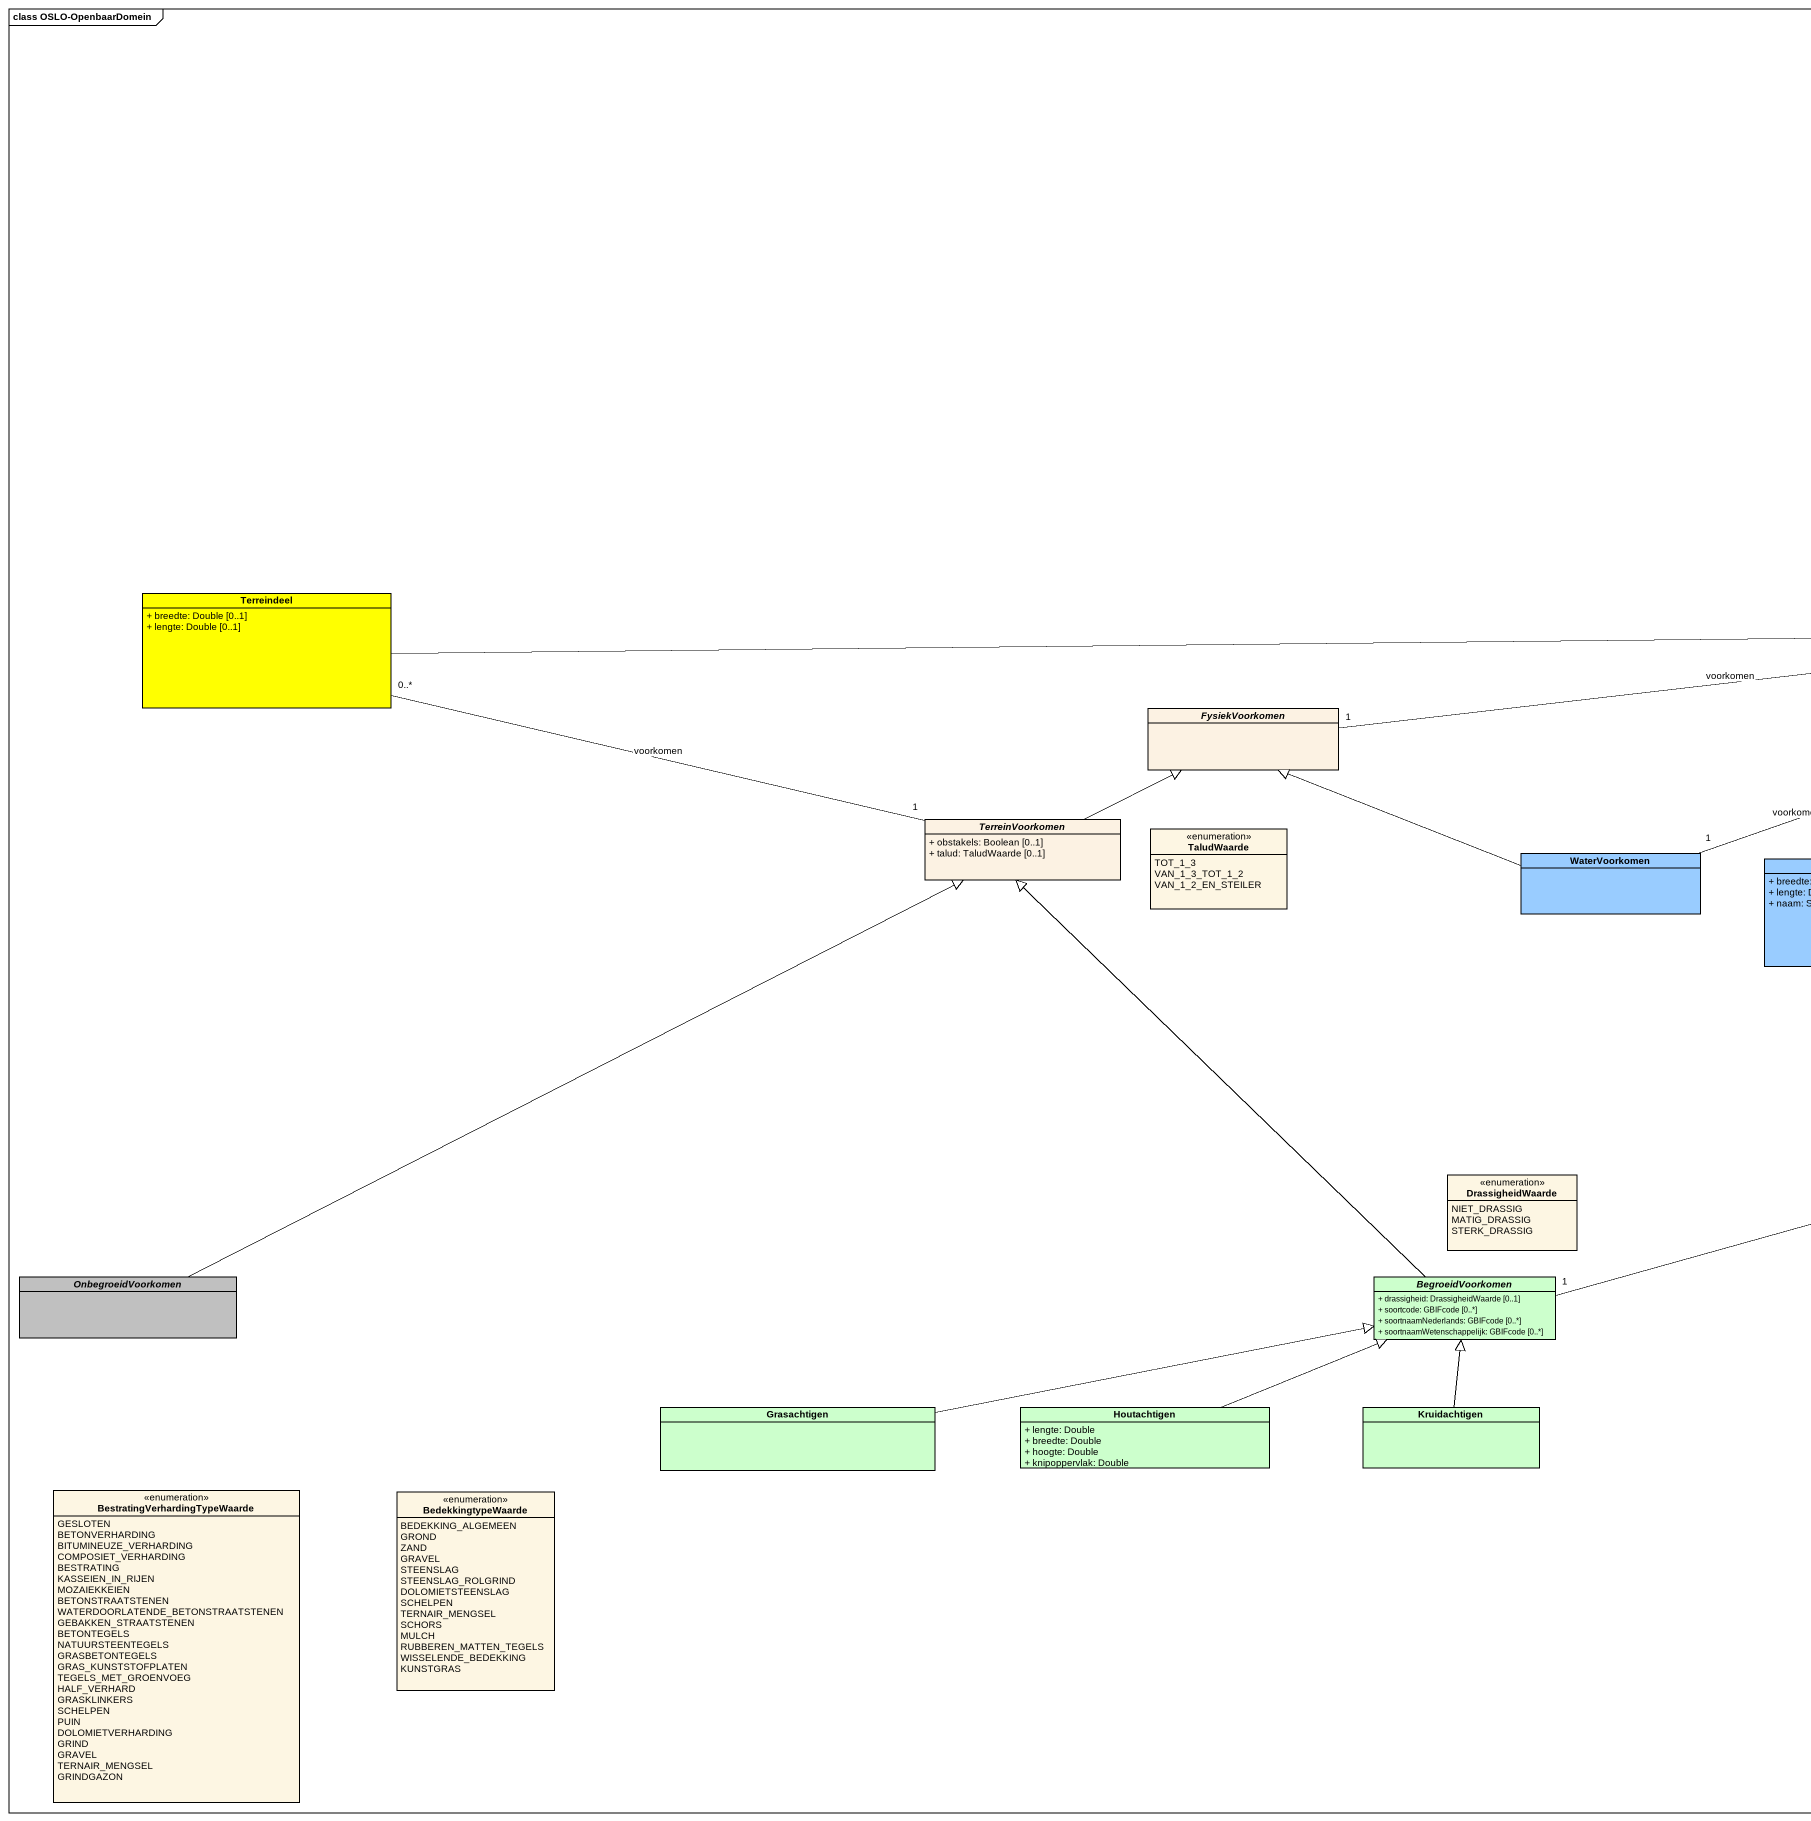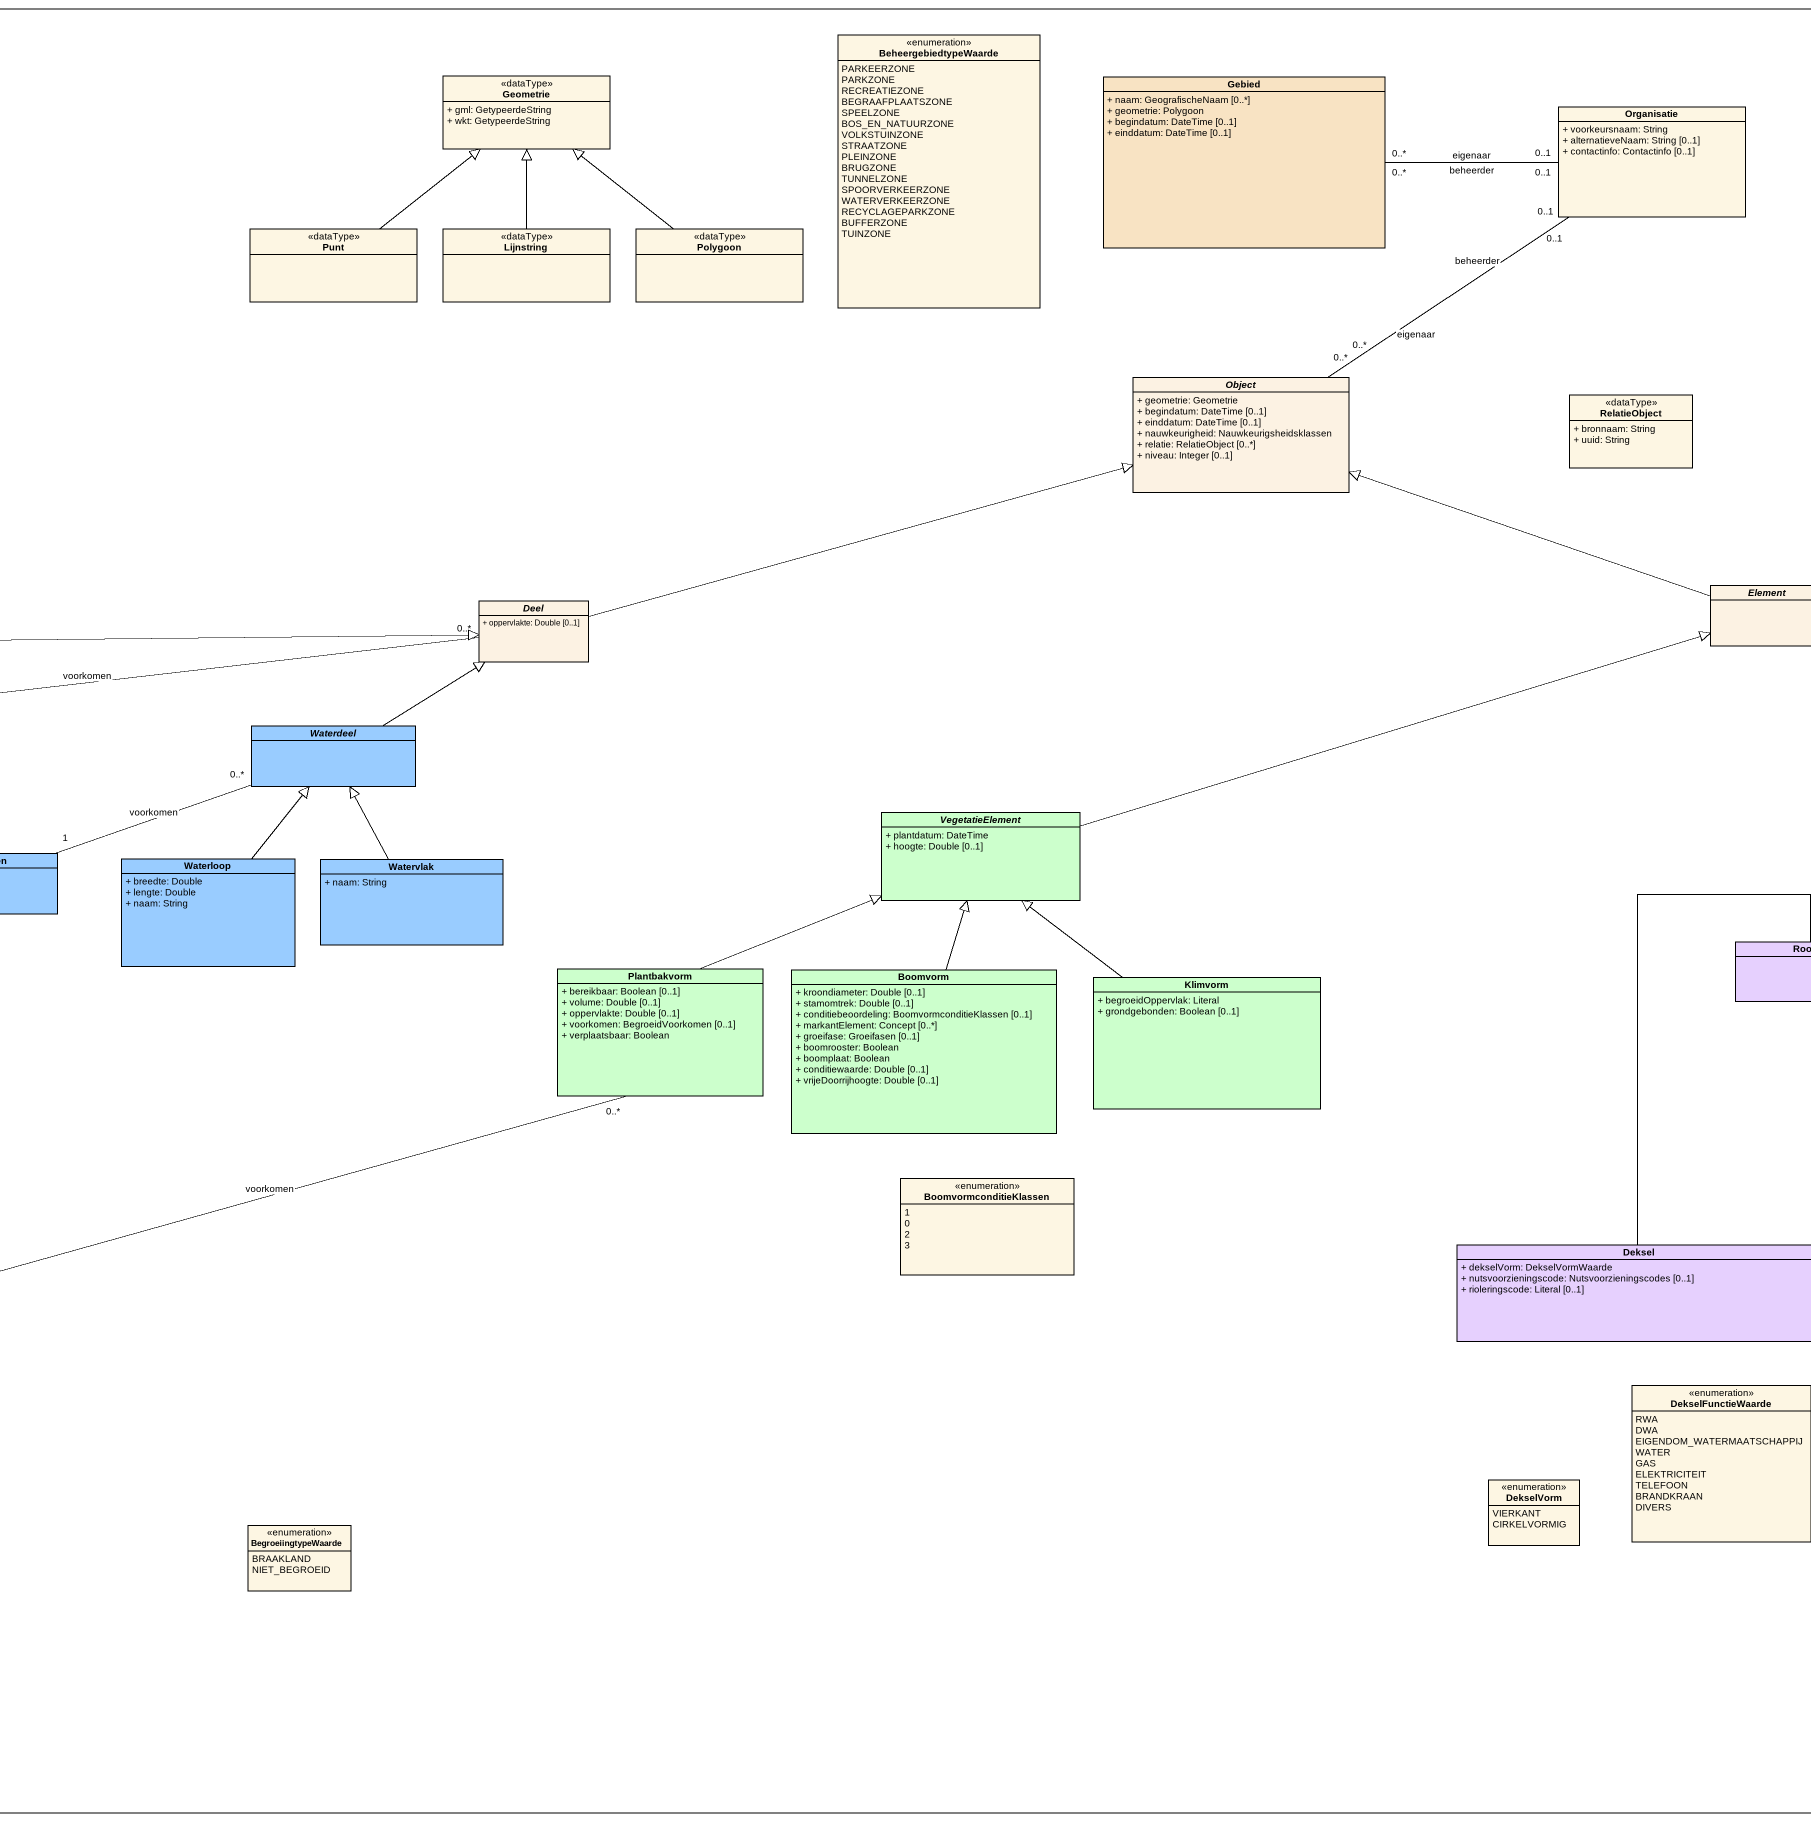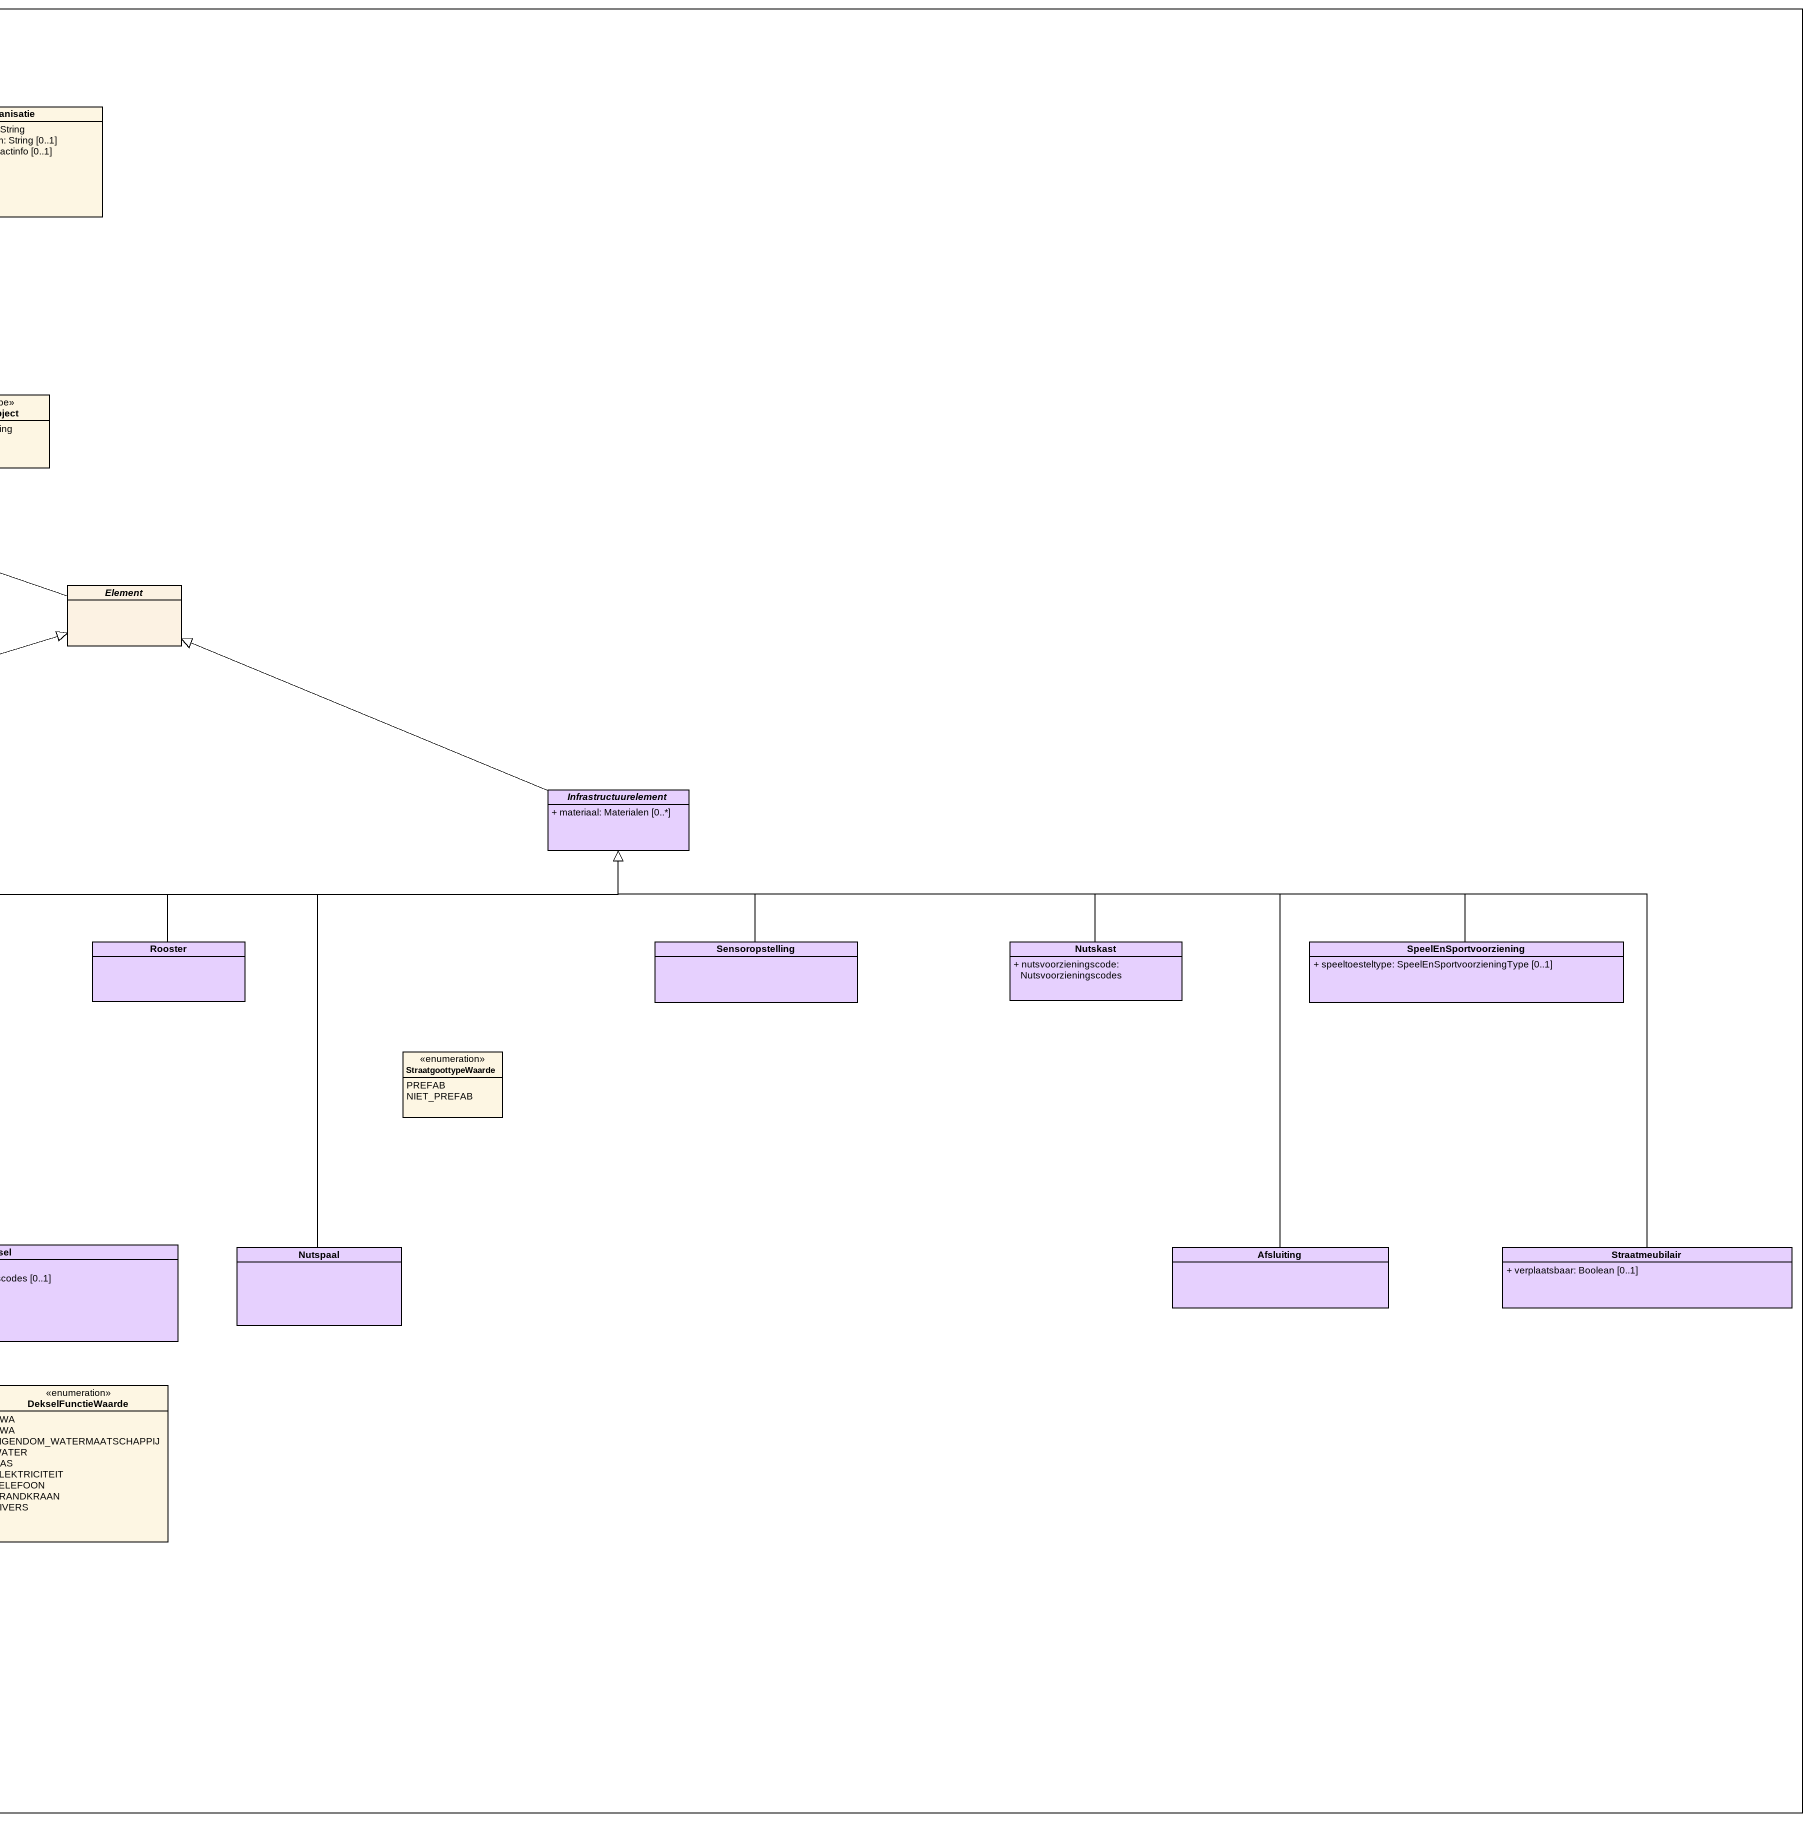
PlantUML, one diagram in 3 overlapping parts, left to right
@startuml
mainframe class OSLO-OpenbaarDomein
hide circle
hide empty members
skinparam classAttributeIconSize 0
enum BeheergebiedtypeWaarde {
  PARKEERZONE
  PARKZONE
  RECREATIEZONE
  BEGRAAFPLAATSZONE
  SPEELZONE
  BOS_EN_NATUURZONE
  VOLKSTUINZONE
  STRAATZONE
  PLEINZONE
  BRUGZONE
  TUNNELZONE
  SPOORVERKEERZONE
  WATERVERKEERZONE
  RECYCLAGEPARKZONE
  BUFFERZONE
  TUINZONE
}
class Geometrie <<dataType>> {
  + gml: GetypeerdeString
  + wkt: GetypeerdeString
}
class Gebied #F8E3C3 {
  + naam: GeografischeNaam [0..*]
  + geometrie: Polygoon
  + begindatum: DateTime [0..1]
  + einddatum: DateTime [0..1]
}
class Organisatie {
  + voorkeursnaam: String
  + alternatieveNaam: String [0..1]
  + contactinfo: Contactinfo [0..1]
}
class Punt <<dataType>>
class Lijnstring <<dataType>>
class Polygoon <<dataType>>
abstract class "Object" as Object_ #FCF2E3 {
  + geometrie: Geometrie
  + begindatum: DateTime [0..1]
  + einddatum: DateTime [0..1]
  + nauwkeurigheid: Nauwkeurigsheidsklassen
  + relatie: RelatieObject [0..*]
  + niveau: Integer [0..1]
}
class RelatieObject <<dataType>> {
  + bronnaam: String
  + uuid: String
}
class Terreindeel #FFFF00 {
  + breedte: Double [0..1]
  + lengte: Double [0..1]
}
abstract class Deel #FCF2E3 {
  + oppervlakte: Double [0..1]
}
abstract class Element #FCF2E3
abstract class FysiekVoorkomen #FCF2E3
abstract class Waterdeel #99CCFF
abstract class Infrastructuurelement #E6D0FE {
  + materiaal: Materialen [0..*]
}
abstract class TerreinVoorkomen #FCF2E3 {
  + obstakels: Boolean [0..1]
  + talud: TaludWaarde [0..1]
}
enum TaludWaarde {
  TOT_1_3
  VAN_1_3_TOT_1_2
  VAN_1_2_EN_STEILER
}
abstract class VegetatieElement #CCFFCC {
  + plantdatum: DateTime
  + hoogte: Double [0..1]
}
class WaterVoorkomen #99CCFF
class Waterloop #99CCFF {
  + breedte: Double
  + lengte: Double
  + naam: String
}
class Watervlak #99CCFF {
  + naam: String
}
class Rooster #E6D0FE
class Sensoropstelling #E6D0FE
class Nutskast #E6D0FE {
  + nutsvoorzieningscode: Nutsvoorzieningscodes
}
class SpeelEnSportvoorziening #E6D0FE {
  + speeltoesteltype: SpeelEnSportvoorzieningType [0..1]
}
class Plantbakvorm #CCFFCC {
  + bereikbaar: Boolean [0..1]
  + volume: Double [0..1]
  + oppervlakte: Double [0..1]
  + voorkomen: BegroeidVoorkomen [0..1]
  + verplaatsbaar: Boolean
}
class Boomvorm #CCFFCC {
  + kroondiameter: Double [0..1]
  + stamomtrek: Double [0..1]
  + conditiebeoordeling: BoomvormconditieKlassen [0..1]
  + markantElement: Concept [0..*]
  + groeifase: Groeifasen [0..1]
  + boomrooster: Boolean
  + boomplaat: Boolean
  + conditiewaarde: Double [0..1]
  + vrijeDoorrijhoogte: Double [0..1]
}
class Klimvorm #CCFFCC {
  + begroeidOppervlak: Literal
  + grondgebonden: Boolean [0..1]
}
enum StraatgoottypeWaarde {
  PREFAB
  NIET_PREFAB
}
enum DrassigheidWaarde {
  NIET_DRASSIG
  MATIG_DRASSIG
  STERK_DRASSIG
}
enum BoomvormconditieKlassen {
  1
  0
  2
  3
}
class Deksel #E6D0FE {
  + dekselVorm: DekselVormWaarde
  + nutsvoorzieningscode: Nutsvoorzieningscodes [0..1]
  + rioleringscode: Literal [0..1]
}
class Nutspaal #E6D0FE
class Afsluiting #E6D0FE
class Straatmeubilair #E6D0FE {
  + verplaatsbaar: Boolean [0..1]
}
abstract class OnbegroeidVoorkomen #C0C0C0
abstract class BegroeidVoorkomen #CCFFCC {
  + drassigheid: DrassigheidWaarde [0..1]
  + soortcode: GBIFcode [0..*]
  + soortnaamNederlands: GBIFcode [0..*]
  + soortnaamWetenschappelijk: GBIFcode [0..*]
}
enum DekselFunctieWaarde {
  RWA
  DWA
  EIGENDOM_WATERMAATSCHAPPIJ
  WATER
  GAS
  ELEKTRICITEIT
  TELEFOON
  BRANDKRAAN
  DIVERS
}
class Grasachtigen #CCFFCC
class Houtachtigen #CCFFCC {
  + lengte: Double
  + breedte: Double
  + hoogte: Double
  + knipoppervlak: Double
}
class Kruidachtigen #CCFFCC
enum "BestratingVerhardingTypeWaarde" as BestratingVerhardingTypeWaar {
  GESLOTEN
  BETONVERHARDING
  BITUMINEUZE_VERHARDING
  COMPOSIET_VERHARDING
  BESTRATING
  KASSEIEN_IN_RIJEN
  MOZAIEKKEIEN
  BETONSTRAATSTENEN
  WATERDOORLATENDE_BETONSTRAATSTENEN
  GEBAKKEN_STRAATSTENEN
  BETONTEGELS
  NATUURSTEENTEGELS
  GRASBETONTEGELS
  GRAS_KUNSTSTOFPLATEN
  TEGELS_MET_GROENVOEG
  HALF_VERHARD
  GRASKLINKERS
  SCHELPEN
  PUIN
  DOLOMIETVERHARDING
  GRIND
  GRAVEL
  TERNAIR_MENGSEL
  GRINDGAZON
}
enum BedekkingtypeWaarde {
  BEDEKKING_ALGEMEEN
  GROND
  ZAND
  GRAVEL
  STEENSLAG
  STEENSLAG_ROLGRIND
  DOLOMIETSTEENSLAG
  SCHELPEN
  TERNAIR_MENGSEL
  SCHORS
  MULCH
  RUBBEREN_MATTEN_TEGELS
  WISSELENDE_BEDEKKING
  KUNSTGRAS
}
enum DekselVorm {
  VIERKANT
  CIRKELVORMIG
}
enum BegroeiingtypeWaarde {
  BRAAKLAND
  NIET_BEGROEID
}
Gebied "0..*" -right- "0..1" Organisatie : eigenaar
Gebied "0..*" -right- "0..1" Organisatie : beheerder
Punt -up-|> Geometrie
Lijnstring -up-|> Geometrie
Polygoon -up-|> Geometrie
Object_ "0..*" -up- "0..1" Organisatie : eigenaar
Object_ "0..*" -up- "0..1" Organisatie : beheerder
Terreindeel -right-|> Deel
Terreindeel "0..*" -right- "1" TerreinVoorkomen : voorkomen
Deel -right-|> Object_
Deel "0..*" -left- "1" FysiekVoorkomen : voorkomen
Element -left-|> Object_
Waterdeel -up-|> Deel
Waterdeel "0..*" -left- "1" WaterVoorkomen : voorkomen
Infrastructuurelement -left-|> Element
TerreinVoorkomen -right-|> FysiekVoorkomen
VegetatieElement -right-|> Element
WaterVoorkomen -left-|> FysiekVoorkomen
Waterloop -up-|> Waterdeel
Watervlak -up-|> Waterdeel
Rooster -right-|> Infrastructuurelement
Sensoropstelling -up-|> Infrastructuurelement
Nutskast -left-|> Infrastructuurelement
SpeelEnSportvoorziening -left-|> Infrastructuurelement
Plantbakvorm -right-|> VegetatieElement
Plantbakvorm "0..*" -left- "1" BegroeidVoorkomen : voorkomen
Boomvorm -up-|> VegetatieElement
Klimvorm -up-|> VegetatieElement
Deksel -up-|> Infrastructuurelement
Nutspaal -up-|> Infrastructuurelement
Afsluiting -up-|> Infrastructuurelement
Straatmeubilair -left-|> Infrastructuurelement
OnbegroeidVoorkomen -right-|> TerreinVoorkomen
BegroeidVoorkomen -up-|> TerreinVoorkomen
Grasachtigen -right-|> BegroeidVoorkomen
Houtachtigen -right-|> BegroeidVoorkomen
Kruidachtigen -up-|> BegroeidVoorkomen
@enduml
